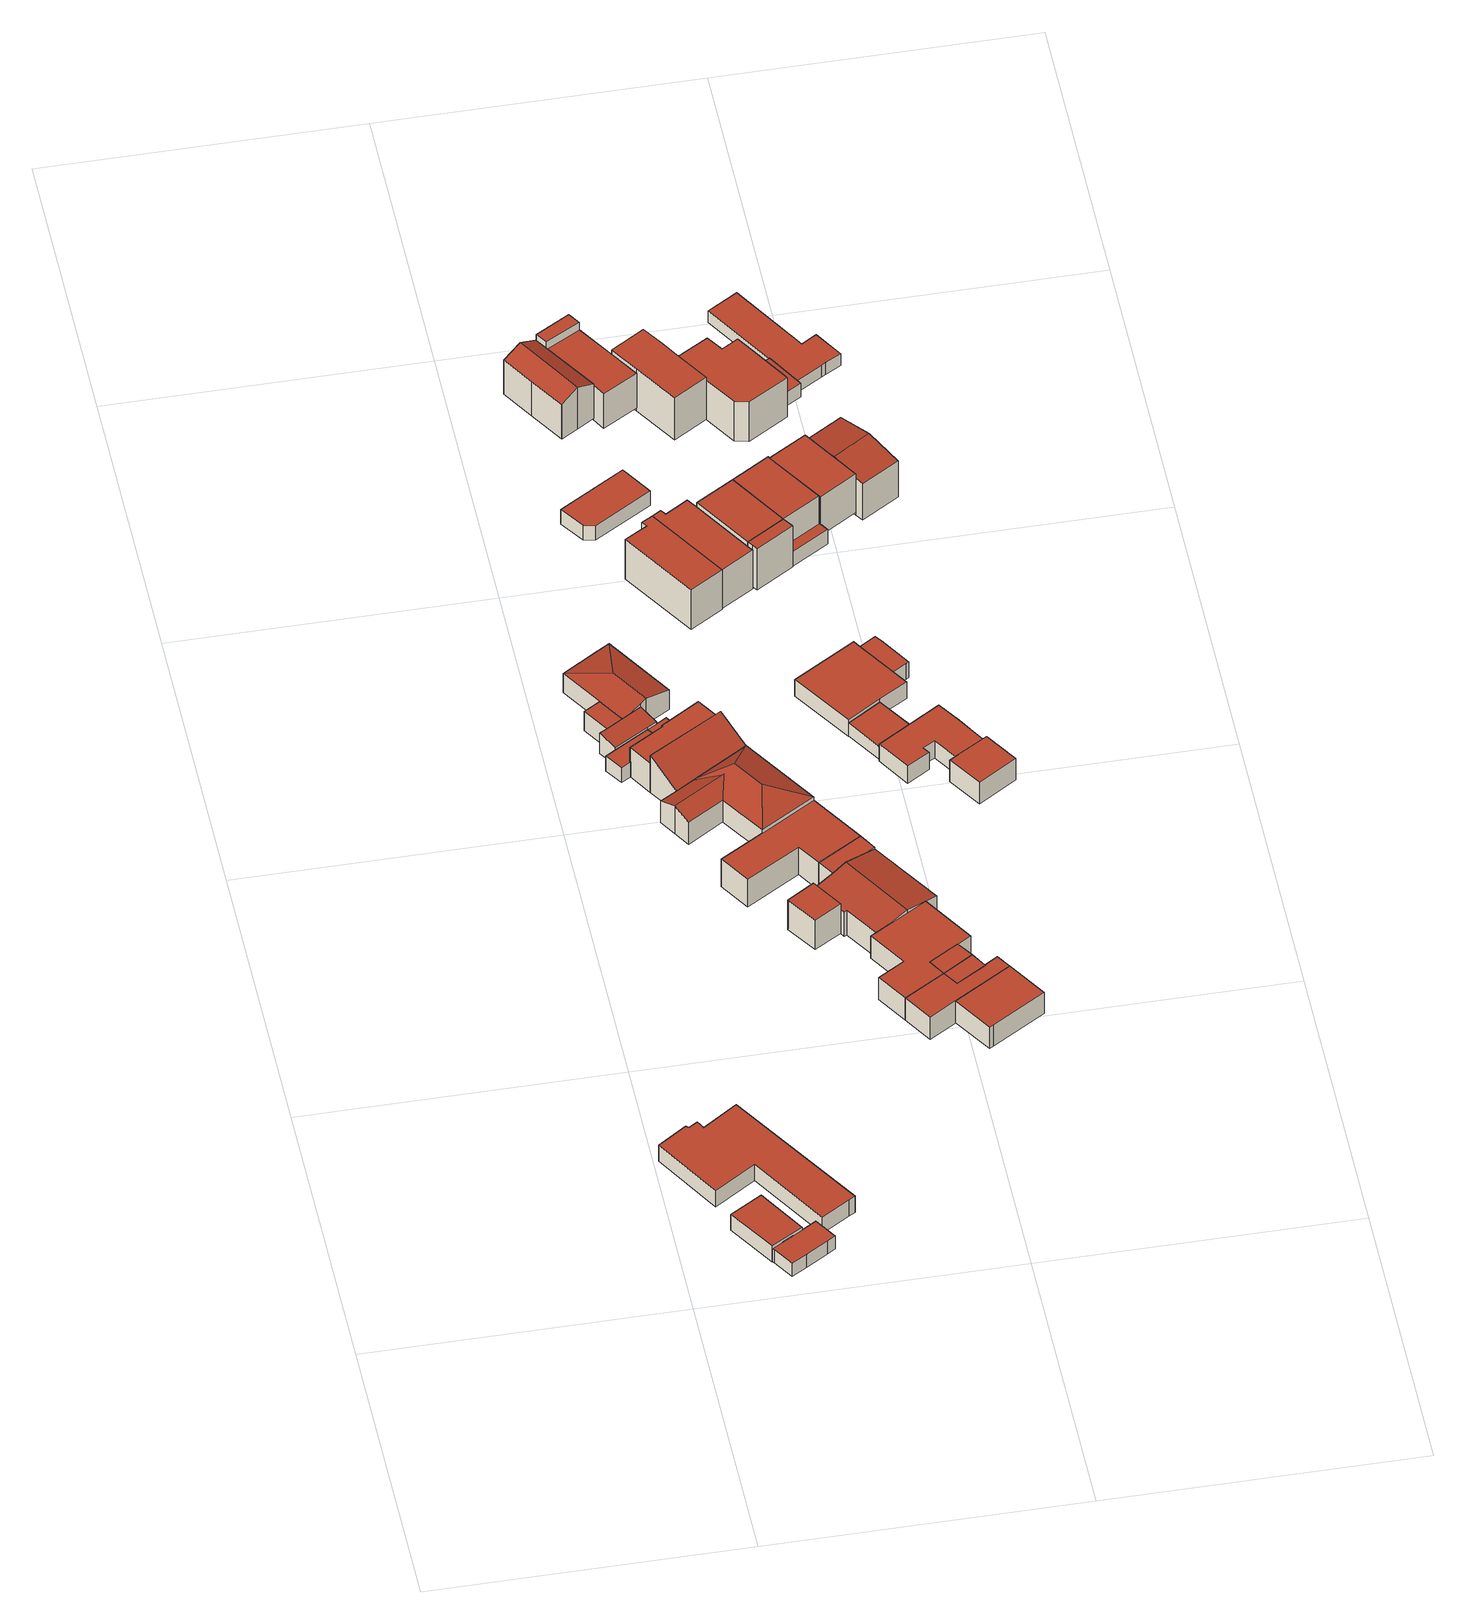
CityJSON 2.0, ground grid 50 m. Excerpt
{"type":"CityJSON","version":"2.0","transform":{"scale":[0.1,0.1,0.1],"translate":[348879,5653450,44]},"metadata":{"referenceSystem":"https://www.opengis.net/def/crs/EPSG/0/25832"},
"CityObjects":{
"building1":{"type":"Building","attributes":{"Geometrietyp2DReferenz":"3000","Gemeindeschluessel":"05315000","function":"51009_1610","roofType":"1000","measuredHeight":3.28},"geometry":[{"type":"Solid","lod":"2","boundaries":[[[[0,1,2,3]],[[4,5,1,0]],[[6,7,5,4]],[[3,2,7,6]],[[4,0,3,6]],[[1,5,7,2]]]],"semantics":{"surfaces":[{"type":"WallSurface"},{"type":"RoofSurface"},{"type":"GroundSurface"}],"values":[[0,0,0,0,1,2]]}}]},
"building2":{"type":"Building","attributes":{"Geometrietyp2DReferenz":"3000","Gemeindeschluessel":"05315000","function":"31001_2000","roofType":"1000","measuredHeight":2.62,"storeysAboveGround":1},"address":[{"country":"Germany","locality":"Köln","thoroughfareNumber":"150","thoroughfareName":"Orrer Str."}],"geometry":[{"type":"Solid","lod":"2","boundaries":[[[[8,9,10,11]],[[12,13,9,8]],[[14,15,13,12]],[[16,17,15,14]],[[18,19,17,16]],[[20,21,19,18]],[[22,23,21,20]],[[24,25,23,22]],[[11,10,25,24]],[[22,20,18,16,14,12,8,11,24]],[[9,13,15,17,19,21,23,25,10]]]],"semantics":{"surfaces":[{"type":"WallSurface"},{"type":"RoofSurface"},{"type":"GroundSurface"}],"values":[[0,0,0,0,0,0,0,0,0,1,2]]}}]},
"building3":{"type":"Building","attributes":{"Geometrietyp2DReferenz":"3000","Gemeindeschluessel":"05315000","function":"31001_2000","roofType":"1000","measuredHeight":3.37,"storeysAboveGround":1},"address":[{"country":"Germany","locality":"Köln","thoroughfareNumber":"150","thoroughfareName":"Orrer Str."}],"geometry":[{"type":"Solid","lod":"2","boundaries":[[[[26,27,28,29]],[[30,31,27,26]],[[32,33,31,30]],[[34,35,33,32]],[[36,37,35,34]],[[38,39,37,36]],[[40,41,39,38]],[[42,43,41,40]],[[44,45,43,42]],[[46,47,45,44]],[[48,49,47,46]],[[50,51,49,48]],[[29,28,51,50]],[[48,46,44,42,40,38,36,34,32,30,26,29,50]],[[27,31,33,35,37,39,41,43,45,47,49,51,28]]]],"semantics":{"surfaces":[{"type":"WallSurface"},{"type":"RoofSurface"},{"type":"GroundSurface"}],"values":[[0,0,0,0,0,0,0,0,0,0,0,0,0,1,2]]}}]},
"building4":{"type":"Building","attributes":{"Geometrietyp2DReferenz":"3000","Gemeindeschluessel":"05315000","function":"31001_2463","roofType":"1000","measuredHeight":3.02,"storeysAboveGround":1},"address":[{"country":"Germany","locality":"Köln","thoroughfareNumber":"21","thoroughfareName":"Max-Liebermann-Str. Es"}],"geometry":[{"type":"Solid","lod":"2","boundaries":[[[[52,53,54,55]],[[56,57,53,52]],[[58,59,57,56]],[[60,61,59,58]],[[62,63,61,60]],[[64,65,63,62]],[[66,67,65,64]],[[55,54,67,66]],[[64,62,60,58,56,52,55,66]],[[53,57,59,61,63,65,67,54]]]],"semantics":{"surfaces":[{"type":"WallSurface"},{"type":"RoofSurface"},{"type":"GroundSurface"}],"values":[[0,0,0,0,0,0,0,0,1,2]]}}]},
"building5":{"type":"Building","attributes":{"Geometrietyp2DReferenz":"3000","Gemeindeschluessel":"05315000","function":"31001_2463","roofType":"2100","measuredHeight":4.14,"storeysAboveGround":1},"address":[{"country":"Germany","locality":"Köln","thoroughfareNumber":"23","thoroughfareName":"Max-Liebermann-Str. Es"}],"geometry":[{"type":"Solid","lod":"2","boundaries":[[[[68,69,70,71]],[[72,73,69,68]],[[74,75,73,72]],[[76,77,75,74]],[[78,79,77,76]],[[71,70,79,78]],[[76,74,72,68,71,78]],[[69,73,75,77,79,70]]]],"semantics":{"surfaces":[{"type":"WallSurface"},{"type":"RoofSurface"},{"type":"GroundSurface"}],"values":[[0,0,0,0,0,0,1,2]]}}]},
"building6":{"type":"Building","attributes":{"Gemeindeschluessel":"05315000","Geometrietyp2DReferenz":"3000","function":"31001_1010"},"address":[{"country":"Germany","locality":"Köln","thoroughfareNumber":"23","thoroughfareName":"Max-Liebermann-Str. Es"}],"children":["building6-1","building6-2"]},
"building6-1":{"type":"BuildingPart","attributes":{"roofType":"5000","measuredHeight":5.18,"storeysAboveGround":1},"parents":["building6"],"geometry":[{"type":"Solid","lod":"2","boundaries":[[[[80,81,82,83]],[[84,85,81,80]],[[86,87,85,84]],[[88,89,87,86]],[[90,91,89,88]],[[92,93,91,90]],[[94,95,93,92]],[[90,88,86,96]],[[86,84,80,96]],[[80,83,94,92,90,96]],[[82,81,85,87,89,91,93,95]],[[83,82,95,94]]]],"semantics":{"surfaces":[{"type":"WallSurface"},{"type":"RoofSurface"},{"type":"GroundSurface"},{"type":"ClosureSurface"}],"values":[[0,0,0,0,0,0,0,1,1,1,2,3]]}}]},
"building6-2":{"type":"BuildingPart","attributes":{"roofType":"1000","measuredHeight":3.95,"storeysAboveGround":1},"parents":["building6"],"geometry":[{"type":"Solid","lod":"2","boundaries":[[[[83,82,97,98]],[[99,100,95,94]],[[98,97,100,99]],[[94,83,98,99]],[[82,95,100,97]],[[94,95,82,83]]]],"semantics":{"surfaces":[{"type":"WallSurface"},{"type":"RoofSurface"},{"type":"GroundSurface"},{"type":"ClosureSurface"}],"values":[[0,0,0,1,2,3]]}}]},
"building7":{"type":"Building","attributes":{"Geometrietyp2DReferenz":"3000","Gemeindeschluessel":"05315000","function":"31001_2463","roofType":"1000","measuredHeight":2.98,"storeysAboveGround":1},"address":[{"country":"Germany","locality":"Köln","thoroughfareNumber":"21","thoroughfareName":"Max-Liebermann-Str. Es"}],"geometry":[{"type":"Solid","lod":"2","boundaries":[[[[101,102,103,104]],[[105,106,102,101]],[[56,57,106,105]],[[52,53,57,56]],[[104,103,53,52]],[[56,105,101,104,52]],[[102,106,57,53,103]]]],"semantics":{"surfaces":[{"type":"WallSurface"},{"type":"RoofSurface"},{"type":"GroundSurface"}],"values":[[0,0,0,0,0,1,2]]}}]},
"building8":{"type":"Building","attributes":{"Gemeindeschluessel":"05315000","Geometrietyp2DReferenz":"3000","function":"31001_1010"},"address":[{"country":"Germany","locality":"Köln","thoroughfareNumber":"21","thoroughfareName":"Max-Liebermann-Str. Es"}],"children":["building8-1","building8-2"]},
"building8-1":{"type":"BuildingPart","attributes":{"roofType":"2100","measuredHeight":7.45,"storeysAboveGround":1},"parents":["building8"],"geometry":[{"type":"MultiSurface","lod":"2","boundaries":[[[107,108,109,110]],[[111,112,113,114]],[[110,109,112,111]],[[114,107,110,111]],[[108,113,112,109]],[[107,114,115,116]],[[113,108,116,115]]],"semantics":{"surfaces":[{"type":"WallSurface"},{"type":"RoofSurface"},{"type":"GroundSurface"},{"type":"ClosureSurface"}],"values":[0,0,0,1,2,0,3]}}]},
"building8-2":{"type":"BuildingPart","attributes":{"roofType":"1000","measuredHeight":5.89,"storeysAboveGround":1},"address":[{"country":"Germany","locality":"Köln","thoroughfareNumber":"21","thoroughfareName":"Max-Liebermann-Str. Es"}],"parents":["building8"],"geometry":[{"type":"Solid","lod":"2","boundaries":[[[[117,57,59,118]],[[119,106,57,117]],[[120,121,106,119]],[[115,113,121,120]],[[122,63,108,116]],[[123,61,63,122]],[[118,59,61,123]],[[122,116,115,120,119,117,118,123]],[[57,106,121,113,108,63,61,59]],[[115,116,108,113]]]],"semantics":{"surfaces":[{"type":"WallSurface"},{"type":"RoofSurface"},{"type":"GroundSurface"},{"type":"ClosureSurface"}],"values":[[0,0,0,0,0,0,0,1,2,3]]}}]},
"building9":{"type":"Building","attributes":{"Gemeindeschluessel":"05315000","Geometrietyp2DReferenz":"3000","function":"31001_1010"},"address":[{"country":"Germany","locality":"Köln","thoroughfareNumber":"19","thoroughfareName":"Max-Liebermann-Str. Es"}],"children":["building9-1","building9-2"]},
"building9-1":{"type":"BuildingPart","attributes":{"roofType":"3200","measuredHeight":6.35,"storeysAboveGround":1},"parents":["building9"],"geometry":[{"type":"Solid","lod":"2","boundaries":[[[[124,112,125,126]],[[127,128,112,124]],[[129,130,128,127]],[[131,132,130,129]],[[133,127,124,134]],[[124,126,134]],[[134,126,131,129,133]],[[129,127,133]],[[125,112,128,130,132]],[[126,125,132,131]]]],"semantics":{"surfaces":[{"type":"WallSurface"},{"type":"RoofSurface"},{"type":"GroundSurface"},{"type":"ClosureSurface"}],"values":[[0,0,0,0,1,1,1,1,2,3]]}}]},
"building9-2":{"type":"BuildingPart","attributes":{"roofType":"5000","measuredHeight":5.51,"storeysAboveGround":1},"parents":["building9"],"geometry":[{"type":"Solid","lod":"2","boundaries":[[[[135,136,137,138]],[[139,109,136,135]],[[126,125,109,139]],[[140,141,132,131]],[[138,137,141,140]],[[138,140,131,142]],[[131,126,142]],[[126,139,135,138,142]],[[136,109,125,132,141,137]],[[131,132,125,126]]]],"semantics":{"surfaces":[{"type":"WallSurface"},{"type":"RoofSurface"},{"type":"GroundSurface"},{"type":"ClosureSurface"}],"values":[[0,0,0,0,0,1,1,1,2,3]]}}]},
"building10":{"type":"Building","attributes":{"Geometrietyp2DReferenz":"3000","Gemeindeschluessel":"05315000","function":"31001_1010","roofType":"1000","measuredHeight":5.59,"storeysAboveGround":1},"address":[{"country":"Germany","locality":"Köln","thoroughfareNumber":"17","thoroughfareName":"Max-Liebermann-Str. Es"}],"geometry":[{"type":"Solid","lod":"2","boundaries":[[[[143,144,145,146]],[[147,148,144,143]],[[149,150,148,147]],[[151,152,150,149]],[[153,154,152,151]],[[155,156,154,153]],[[146,145,156,155]],[[153,151,149,147,143,146,155]],[[144,148,150,152,154,156,145]]]],"semantics":{"surfaces":[{"type":"WallSurface"},{"type":"RoofSurface"},{"type":"GroundSurface"}],"values":[[0,0,0,0,0,0,0,1,2]]}}]},
"building11":{"type":"Building","attributes":{"Gemeindeschluessel":"05315000","Geometrietyp2DReferenz":"3000","function":"31001_1130"},"address":[{"country":"Germany","locality":"Köln","thoroughfareNumber":"15","thoroughfareName":"Max-Liebermann-Str. Es"}],"children":["building11-1","building11-2"]},
"building11-1":{"type":"BuildingPart","attributes":{"roofType":"3100","measuredHeight":6.11,"storeysAboveGround":1},"parents":["building11"],"geometry":[{"type":"Solid","lod":"2","boundaries":[[[[157,158,159,160]],[[161,162,158,157]],[[163,164,162,161]],[[165,166,164,163]],[[167,168,169,170]],[[171,172,168,167]],[[173,174,172,171]],[[175,176,174,173]],[[177,178,176,175]],[[160,159,178,177]],[[167,170,165,163,161,157,160,171]],[[177,175,173,171,160]],[[158,162,164,166,169,168,172,174,176,178,159]],[[165,170,169,166]]]],"semantics":{"surfaces":[{"type":"WallSurface"},{"type":"RoofSurface"},{"type":"GroundSurface"},{"type":"ClosureSurface"}],"values":[[0,0,0,0,0,0,0,0,0,0,1,1,2,3]]}}]},
"building11-2":{"type":"BuildingPart","attributes":{"roofType":"1000","measuredHeight":6,"storeysAboveGround":1},"parents":["building11"],"geometry":[{"type":"MultiSurface","lod":"2","boundaries":[[[179,169,180,181]],[[182,183,166,184]],[[181,180,183,182]],[[184,179,181,182]],[[169,166,183,180]],[[179,184,165,170]],[[166,169,170,165]]],"semantics":{"surfaces":[{"type":"WallSurface"},{"type":"RoofSurface"},{"type":"GroundSurface"},{"type":"ClosureSurface"}],"values":[0,0,0,1,2,0,3]}}]},
"building12":{"type":"Building","attributes":{"Geometrietyp2DReferenz":"3000","Gemeindeschluessel":"05315000","function":"31001_2463","roofType":"1000","measuredHeight":5.55,"storeysAboveGround":1},"address":[{"country":"Germany","locality":"Köln","thoroughfareNumber":"17","thoroughfareName":"Max-Liebermann-Str. Es"}],"geometry":[{"type":"Solid","lod":"2","boundaries":[[[[185,186,187,147]],[[188,189,186,185]],[[149,190,189,188]],[[147,187,190,149]],[[188,185,147,149]],[[186,189,190,187]]]],"semantics":{"surfaces":[{"type":"WallSurface"},{"type":"RoofSurface"},{"type":"GroundSurface"}],"values":[[0,0,0,0,1,2]]}}]},
"building13":{"type":"Building","attributes":{"Geometrietyp2DReferenz":"3000","Gemeindeschluessel":"05315000","function":"31001_1010","roofType":"1000","measuredHeight":4.49,"storeysAboveGround":1},"address":[{"country":"Germany","locality":"Köln","thoroughfareNumber":"13","thoroughfareName":"Max-Liebermann-Str. Es"}],"geometry":[{"type":"Solid","lod":"2","boundaries":[[[[191,192,193,194]],[[195,196,192,191]],[[197,198,196,195]],[[199,200,198,197]],[[201,202,200,199]],[[203,204,202,201]],[[205,206,204,203]],[[207,208,206,205]],[[209,210,208,207]],[[211,212,210,209]],[[194,193,212,211]],[[209,207,205,203,201,199,197,195,191,194,211]],[[192,196,198,200,202,204,206,208,210,212,193]]]],"semantics":{"surfaces":[{"type":"WallSurface"},{"type":"RoofSurface"},{"type":"GroundSurface"}],"values":[[0,0,0,0,0,0,0,0,0,0,0,1,2]]}}]},
"building14":{"type":"Building","attributes":{"Gemeindeschluessel":"05315000","Geometrietyp2DReferenz":"3000","function":"31001_1010"},"address":[{"country":"Germany","locality":"Köln","thoroughfareNumber":"11","thoroughfareName":"Max-Liebermann-Str. Es"}],"children":["building14-1","building14-2"]},
"building14-1":{"type":"BuildingPart","attributes":{"roofType":"1000","measuredHeight":4.5,"storeysAboveGround":1},"parents":["building14"],"geometry":[{"type":"MultiSurface","lod":"2","boundaries":[[[207,208,210,209]],[[213,214,208,207]],[[215,216,214,213]],[[217,218,216,215]],[[219,220,218,217]],[[221,222,220,219]],[[223,224,225,226]],[[209,210,224,223]],[[226,221,219,217,215,213,207,209,223]],[[208,214,216,218,220,222,225,224,210]],[[227,228,225,222]],[[221,226,228,227]]],"semantics":{"surfaces":[{"type":"WallSurface"},{"type":"RoofSurface"},{"type":"GroundSurface"},{"type":"ClosureSurface"}],"values":[0,0,0,0,0,0,0,0,1,2,0,3]}}]},
"building14-2":{"type":"BuildingPart","attributes":{"roofType":"1000","measuredHeight":4.33,"storeysAboveGround":1},"address":[{"country":"Germany","locality":"Köln","thoroughfareNumber":"11","thoroughfareName":"Max-Liebermann-Str. Es"}],"parents":["building14"],"geometry":[{"type":"Solid","lod":"2","boundaries":[[[[229,230,227,221]],[[231,232,230,229]],[[233,234,232,231]],[[226,228,234,233]],[[231,229,221,226,233]],[[227,230,232,234,228]],[[227,228,226,221]]]],"semantics":{"surfaces":[{"type":"WallSurface"},{"type":"RoofSurface"},{"type":"GroundSurface"},{"type":"ClosureSurface"}],"values":[[0,0,0,0,1,2,3]]}}]},
"building15":{"type":"Building","attributes":{"Geometrietyp2DReferenz":"3000","Gemeindeschluessel":"05315000","function":"31001_2463","roofType":"1000","measuredHeight":3.93,"storeysAboveGround":1},"address":[{"country":"Germany","locality":"Köln","thoroughfareNumber":"13","thoroughfareName":"Max-Liebermann-Str. Es"}],"geometry":[{"type":"Solid","lod":"2","boundaries":[[[[201,235,236,203]],[[237,238,235,201]],[[207,239,238,237]],[[205,240,239,207]],[[203,236,240,205]],[[207,237,201,203,205]],[[235,238,239,240,236]]]],"semantics":{"surfaces":[{"type":"WallSurface"},{"type":"RoofSurface"},{"type":"GroundSurface"}],"values":[[0,0,0,0,0,1,2]]}}]},
"building16":{"type":"Building","attributes":{"Geometrietyp2DReferenz":"3000","Gemeindeschluessel":"05315000","function":"31001_2463","roofType":"1000","measuredHeight":2.88,"storeysAboveGround":1},"geometry":[{"type":"Solid","lod":"2","boundaries":[[[[241,242,243,244]],[[245,246,242,241]],[[247,248,246,245]],[[249,250,248,247]],[[251,252,250,249]],[[244,243,252,251]],[[249,247,245,241,244,251]],[[242,246,248,250,252,243]]]],"semantics":{"surfaces":[{"type":"WallSurface"},{"type":"RoofSurface"},{"type":"GroundSurface"}],"values":[[0,0,0,0,0,0,1,2]]}}]},
"building17":{"type":"Building","attributes":{"Geometrietyp2DReferenz":"3000","Gemeindeschluessel":"05315000","function":"31001_2463","roofType":"1000","measuredHeight":3.94,"storeysAboveGround":1},"address":[{"country":"Germany","locality":"Köln","thoroughfareNumber":"11","thoroughfareName":"Max-Liebermann-Str. Es"}],"geometry":[{"type":"Solid","lod":"2","boundaries":[[[[217,253,238,237]],[[215,254,253,217]],[[213,255,254,215]],[[207,239,255,213]],[[237,238,239,207]],[[213,215,217,237,207]],[[253,254,255,239,238]]]],"semantics":{"surfaces":[{"type":"WallSurface"},{"type":"RoofSurface"},{"type":"GroundSurface"}],"values":[[0,0,0,0,0,1,2]]}}]},
"building18":{"type":"Building","attributes":{"Geometrietyp2DReferenz":"3000","Gemeindeschluessel":"05315000","function":"31001_1010","roofType":"1000","measuredHeight":8.13,"storeysAboveGround":2},"address":[{"country":"Germany","locality":"Köln","thoroughfareNumber":"18a","thoroughfareName":"Max-Liebermann-Str. Es"}],"geometry":[{"type":"Solid","lod":"2","boundaries":[[[[256,257,258,259]],[[260,261,257,256]],[[262,263,261,260]],[[264,265,263,262]],[[266,267,265,264]],[[259,258,267,266]],[[264,262,260,256,259,266]],[[257,261,263,265,267,258]]]],"semantics":{"surfaces":[{"type":"WallSurface"},{"type":"RoofSurface"},{"type":"GroundSurface"}],"values":[[0,0,0,0,0,0,1,2]]}}]},
"building19":{"type":"Building","attributes":{"Geometrietyp2DReferenz":"3000","Gemeindeschluessel":"05315000","function":"31001_1110","roofType":"3100","measuredHeight":8.58,"storeysAboveGround":2},"address":[{"country":"Germany","locality":"Köln","thoroughfareNumber":"42","thoroughfareName":"Max-Liebermann-Str. Es"}],"geometry":[{"type":"Solid","lod":"2","boundaries":[[[[268,269,270,271]],[[272,273,269,268]],[[274,275,273,272]],[[276,277,275,274]],[[278,279,277,276]],[[280,281,279,278]],[[282,283,281,280]],[[284,285,283,282]],[[286,287,285,284]],[[271,270,287,286]],[[268,271,286,284,282,272]],[[280,278,276,274,272,282]],[[269,273,275,277,279,281,283,285,287,270]]]],"semantics":{"surfaces":[{"type":"WallSurface"},{"type":"RoofSurface"},{"type":"GroundSurface"}],"values":[[0,0,0,0,0,0,0,0,0,0,1,1,2]]}}]},
"building20":{"type":"Building","attributes":{"Geometrietyp2DReferenz":"3000","Gemeindeschluessel":"05315000","function":"31001_1010","roofType":"1000","measuredHeight":7.93,"storeysAboveGround":2},"address":[{"country":"Germany","locality":"Köln","thoroughfareNumber":"18","thoroughfareName":"Max-Liebermann-Str. Es"}],"geometry":[{"type":"Solid","lod":"2","boundaries":[[[[288,289,290,291]],[[292,293,289,288]],[[294,295,293,292]],[[296,297,295,294]],[[298,299,297,296]],[[262,300,299,298]],[[260,301,300,262]],[[291,290,301,260]],[[262,298,296,294,292,288,291,260]],[[289,293,295,297,299,300,301,290]]]],"semantics":{"surfaces":[{"type":"WallSurface"},{"type":"RoofSurface"},{"type":"GroundSurface"}],"values":[[0,0,0,0,0,0,0,0,1,2]]}}]},
"building21":{"type":"Building","attributes":{"Geometrietyp2DReferenz":"3000","Gemeindeschluessel":"05315000","function":"31001_1110","roofType":"1000","measuredHeight":8.2},"address":[{"country":"Germany","locality":"Köln","thoroughfareNumber":"42a","thoroughfareName":"Max-Liebermann-Str. Es"}],"geometry":[{"type":"Solid","lod":"2","boundaries":[[[[302,303,304,305]],[[306,279,303,302]],[[307,277,279,306]],[[305,304,277,307]],[[306,302,305,307]],[[303,279,277,304]]]],"semantics":{"surfaces":[{"type":"WallSurface"},{"type":"RoofSurface"},{"type":"GroundSurface"}],"values":[[0,0,0,0,1,2]]}}]},
"building22":{"type":"Building","attributes":{"Geometrietyp2DReferenz":"3000","Gemeindeschluessel":"05315000","function":"31001_1110","roofType":"1000","measuredHeight":7.06,"storeysAboveGround":2},"address":[{"country":"Germany","locality":"Köln","thoroughfareNumber":"42a","thoroughfareName":"Max-Liebermann-Str. Es"}],"geometry":[{"type":"Solid","lod":"2","boundaries":[[[[308,309,310,311]],[[312,313,309,308]],[[314,315,313,312]],[[316,317,315,314]],[[318,319,317,316]],[[311,310,319,318]],[[316,314,312,308,311,318]],[[309,313,315,317,319,310]]]],"semantics":{"surfaces":[{"type":"WallSurface"},{"type":"RoofSurface"},{"type":"GroundSurface"}],"values":[[0,0,0,0,0,0,1,2]]}}]},
"building23":{"type":"Building","attributes":{"Geometrietyp2DReferenz":"3000","Gemeindeschluessel":"05315000","function":"31001_2463","roofType":"1000","measuredHeight":2.56,"storeysAboveGround":1},"address":[{"country":"Germany","locality":"Köln","thoroughfareNumber":"12","thoroughfareName":"Max-Liebermann-Str. Es"}],"geometry":[{"type":"Solid","lod":"2","boundaries":[[[[320,321,322,323]],[[324,325,321,320]],[[326,327,325,324]],[[323,322,327,326]],[[324,320,323,326]],[[321,325,327,322]]]],"semantics":{"surfaces":[{"type":"WallSurface"},{"type":"RoofSurface"},{"type":"GroundSurface"}],"values":[[0,0,0,0,1,2]]}}]},
"building24":{"type":"Building","attributes":{"Geometrietyp2DReferenz":"3000","Gemeindeschluessel":"05315000","function":"31001_1010","roofType":"1000","measuredHeight":3.35,"storeysAboveGround":1},"address":[{"country":"Germany","locality":"Köln","thoroughfareNumber":"12","thoroughfareName":"Max-Liebermann-Str. Es"}],"geometry":[{"type":"Solid","lod":"2","boundaries":[[[[328,329,330,331]],[[332,333,329,328]],[[334,335,333,332]],[[336,337,335,334]],[[338,339,337,336]],[[340,341,339,338]],[[331,330,341,340]],[[338,336,334,332,328,331,340]],[[329,333,335,337,339,341,330]]]],"semantics":{"surfaces":[{"type":"WallSurface"},{"type":"RoofSurface"},{"type":"GroundSurface"}],"values":[[0,0,0,0,0,0,0,1,2]]}}]},
"building25":{"type":"Building","attributes":{"Geometrietyp2DReferenz":"3000","Gemeindeschluessel":"05315000","function":"31001_1010","roofType":"1000","measuredHeight":7.81,"storeysAboveGround":2},"address":[{"country":"Germany","locality":"Köln","thoroughfareNumber":"20","thoroughfareName":"Max-Liebermann-Str. Es"}],"geometry":[{"type":"Solid","lod":"2","boundaries":[[[[342,343,344,345]],[[346,347,343,342]],[[348,349,347,346]],[[345,344,349,348]],[[346,342,345,348]],[[343,347,349,344]]]],"semantics":{"surfaces":[{"type":"WallSurface"},{"type":"RoofSurface"},{"type":"GroundSurface"}],"values":[[0,0,0,0,1,2]]}}]},
"building26":{"type":"Building","attributes":{"Geometrietyp2DReferenz":"3000","Gemeindeschluessel":"05315000","function":"31001_1010","roofType":"1000","measuredHeight":8.41,"storeysAboveGround":1},"address":[{"country":"Germany","locality":"Köln","thoroughfareNumber":"20","thoroughfareName":"Max-Liebermann-Str. Es"}],"geometry":[{"type":"Solid","lod":"2","boundaries":[[[[350,351,352,342]],[[353,354,351,350]],[[355,356,354,353]],[[357,358,356,355]],[[346,359,358,357]],[[342,352,359,346]],[[357,355,353,350,342,346]],[[351,354,356,358,359,352]]]],"semantics":{"surfaces":[{"type":"WallSurface"},{"type":"RoofSurface"},{"type":"GroundSurface"}],"values":[[0,0,0,0,0,0,1,2]]}}]},
"building27":{"type":"Building","attributes":{"Geometrietyp2DReferenz":"3000","Gemeindeschluessel":"05315000","function":"31001_1110","roofType":"9999","measuredHeight":8.59,"storeysAboveGround":2},"address":[{"country":"Germany","locality":"Köln","thoroughfareNumber":"44","thoroughfareName":"Max-Liebermann-Str. Es"}],"geometry":[{"type":"Solid","lod":"2","boundaries":[[[[360,361,362,363,364,365,366]],[[364,367,368,365]],[[363,369,367,364]],[[362,370,369,363]],[[361,371,370,362]],[[360,372,371,361]],[[366,373,372,360]],[[365,368,373,366]],[[367,369,370,371,372,373,368]]]],"semantics":{"surfaces":[{"type":"RoofSurface"},{"type":"WallSurface"},{"type":"GroundSurface"}],"values":[[0,1,1,1,1,1,1,1,2]]}}]},
"building28":{"type":"Building","attributes":{"Gemeindeschluessel":"05315000","Geometrietyp2DReferenz":"3000","function":"31001_1010"},"address":[{"country":"Germany","locality":"Köln","thoroughfareNumber":"10","thoroughfareName":"Max-Liebermann-Str. Es"}],"children":["building28-1","building28-2"]},
"building28-1":{"type":"BuildingPart","attributes":{"roofType":"1000","measuredHeight":3.48,"storeysAboveGround":1},"parents":["building28"],"geometry":[{"type":"MultiSurface","lod":"2","boundaries":[[[374,375,376,377]],[[378,379,375,374]],[[380,381,379,378]],[[382,383,381,380]],[[384,385,383,382]],[[386,387,385,384]],[[388,389,387,386]],[[390,391,389,388]],[[377,376,392,393]],[[390,388,386,384,382,380,378,374,377,393]],[[375,379,381,383,385,387,389,391,392,376]],[[394,395,392,391]],[[390,393,395,394]]],"semantics":{"surfaces":[{"type":"WallSurface"},{"type":"RoofSurface"},{"type":"GroundSurface"},{"type":"ClosureSurface"}],"values":[0,0,0,0,0,0,0,0,0,1,2,0,3]}}]},
"building28-2":{"type":"BuildingPart","attributes":{"roofType":"1000","measuredHeight":4.34,"storeysAboveGround":1},"address":[{"country":"Germany","locality":"Köln","thoroughfareNumber":"10","thoroughfareName":"Max-Liebermann-Str. Es"}],"parents":["building28"],"geometry":[{"type":"MultiSurface","lod":"2","boundaries":[[[396,397,394,398]],[[399,400,397,396]],[[401,402,400,399]],[[403,395,402,401]],[[399,396,398,403,401]],[[394,397,400,402,395]],[[403,398,390,393]],[[394,395,393,390]]],"semantics":{"surfaces":[{"type":"WallSurface"},{"type":"RoofSurface"},{"type":"GroundSurface"},{"type":"ClosureSurface"}],"values":[0,0,0,0,1,2,0,3]}}]},
"building29":{"type":"Building","attributes":{"Geometrietyp2DReferenz":"3000","Gemeindeschluessel":"05315000","function":"31001_2463","roofType":"1000","measuredHeight":3.22,"storeysAboveGround":1},"address":[{"country":"Germany","locality":"Köln","thoroughfareNumber":"14","thoroughfareName":"Max-Liebermann-Str. Es"}],"geometry":[{"type":"Solid","lod":"2","boundaries":[[[[404,405,406,407]],[[408,409,405,404]],[[410,411,409,408]],[[412,413,411,410]],[[414,415,413,412]],[[407,406,415,414]],[[412,410,408,404,407,414]],[[405,409,411,413,415,406]]]],"semantics":{"surfaces":[{"type":"WallSurface"},{"type":"RoofSurface"},{"type":"GroundSurface"}],"values":[[0,0,0,0,0,0,1,2]]}}]},
"building30":{"type":"Building","attributes":{"Geometrietyp2DReferenz":"3000","Gemeindeschluessel":"05315000","function":"31001_1010","roofType":"1000","measuredHeight":7.97,"storeysAboveGround":2},"address":[{"country":"Germany","locality":"Köln","thoroughfareNumber":"22","thoroughfareName":"Max-Liebermann-Str. Es"}],"geometry":[{"type":"Solid","lod":"2","boundaries":[[[[416,417,418,419]],[[420,421,417,416]],[[342,422,421,420]],[[345,423,422,342]],[[419,418,423,345]],[[342,420,416,419,345]],[[417,421,422,423,418]]]],"semantics":{"surfaces":[{"type":"WallSurface"},{"type":"RoofSurface"},{"type":"GroundSurface"}],"values":[[0,0,0,0,0,1,2]]}}]},
"building31":{"type":"Building","attributes":{"Geometrietyp2DReferenz":"3000","Gemeindeschluessel":"05315000","function":"31001_1010","roofType":"1000","measuredHeight":2.88,"storeysAboveGround":1},"address":[{"country":"Germany","locality":"Köln","thoroughfareNumber":"22","thoroughfareName":"Max-Liebermann-Str. Es"}],"geometry":[{"type":"Solid","lod":"2","boundaries":[[[[424,425,426,427]],[[428,429,425,424]],[[430,431,429,428]],[[432,433,431,430]],[[427,426,433,432]],[[430,428,424,427,432]],[[425,429,431,433,426]]]],"semantics":{"surfaces":[{"type":"WallSurface"},{"type":"RoofSurface"},{"type":"GroundSurface"}],"values":[[0,0,0,0,0,1,2]]}}]},
"building32":{"type":"Building","attributes":{"Geometrietyp2DReferenz":"3000","Gemeindeschluessel":"05315000","function":"31001_1110","roofType":"1000","measuredHeight":8.08,"storeysAboveGround":2},"address":[{"country":"Germany","locality":"Köln","thoroughfareNumber":"46","thoroughfareName":"Max-Liebermann-Str. Es"}],"geometry":[{"type":"Solid","lod":"2","boundaries":[[[[434,435,436,437]],[[438,439,435,434]],[[440,441,439,438]],[[442,443,441,440]],[[444,445,443,442]],[[446,447,445,444]],[[448,449,447,446]],[[450,370,449,448]],[[451,369,370,450]],[[437,436,369,451]],[[450,448,446,444,442,440,438,434,437,451]],[[435,439,441,443,445,447,449,370,369,436]]]],"semantics":{"surfaces":[{"type":"WallSurface"},{"type":"RoofSurface"},{"type":"GroundSurface"}],"values":[[0,0,0,0,0,0,0,0,0,0,1,2]]}}]},
"building33":{"type":"Building","attributes":{"Geometrietyp2DReferenz":"3000","Gemeindeschluessel":"05315000","function":"31001_1010","roofType":"1000","measuredHeight":7.94,"storeysAboveGround":2},"address":[{"country":"Germany","locality":"Köln","thoroughfareNumber":"24","thoroughfareName":"Max-Liebermann-Str. Es"}],"geometry":[{"type":"Solid","lod":"2","boundaries":[[[[452,453,454,455]],[[456,457,453,452]],[[420,458,457,456]],[[416,459,458,420]],[[455,454,459,416]],[[420,456,452,455,416]],[[453,457,458,459,454]]]],"semantics":{"surfaces":[{"type":"WallSurface"},{"type":"RoofSurface"},{"type":"GroundSurface"}],"values":[[0,0,0,0,0,1,2]]}}]},
"building34":{"type":"Building","attributes":{"Geometrietyp2DReferenz":"3000","Gemeindeschluessel":"05315000","function":"31001_2463","roofType":"1000","measuredHeight":2.74,"storeysAboveGround":1},"address":[{"country":"Germany","locality":"Köln","thoroughfareNumber":"46","thoroughfareName":"Max-Liebermann-Str. Es"}],"geometry":[{"type":"Solid","lod":"2","boundaries":[[[[460,461,462,463]],[[464,465,461,460]],[[466,467,465,464]],[[468,469,467,466]],[[463,462,469,468]],[[466,464,460,463,468]],[[461,465,467,469,462]]]],"semantics":{"surfaces":[{"type":"WallSurface"},{"type":"RoofSurface"},{"type":"GroundSurface"}],"values":[[0,0,0,0,0,1,2]]}}]},
"building35":{"type":"Building","attributes":{"Geometrietyp2DReferenz":"3000","Gemeindeschluessel":"05315000","function":"31001_1010","roofType":"3100","measuredHeight":8.46,"storeysAboveGround":2},"address":[{"country":"Germany","locality":"Köln","thoroughfareNumber":"26","thoroughfareName":"Max-Liebermann-Str. Es"}],"geometry":[{"type":"Solid","lod":"2","boundaries":[[[[470,471,472,473]],[[474,475,471,470]],[[476,477,475,474]],[[478,479,477,476]],[[480,481,479,478]],[[482,483,481,480]],[[473,472,483,482]],[[476,474,470,478]],[[473,482,480,478,470]],[[471,475,477,479,481,483,472]]]],"semantics":{"surfaces":[{"type":"WallSurface"},{"type":"RoofSurface"},{"type":"GroundSurface"}],"values":[[0,0,0,0,0,0,0,1,1,2]]}}]},
"building36":{"type":"Building","attributes":{"Geometrietyp2DReferenz":"3000","Gemeindeschluessel":"05315000","function":"51009_1611","roofType":"1000","measuredHeight":2.41},"geometry":[{"type":"Solid","lod":"2","boundaries":[[[[484,485,486,487]],[[488,489,485,484]],[[490,491,489,488]],[[492,493,491,490]],[[494,495,493,492]],[[496,497,495,494]],[[498,499,497,496]],[[487,486,499,498]],[[496,494,492,490,488,484,487,498]],[[485,489,491,493,495,497,499,486]]]],"semantics":{"surfaces":[{"type":"WallSurface"},{"type":"RoofSurface"},{"type":"GroundSurface"}],"values":[[0,0,0,0,0,0,0,0,1,2]]}}]}
},
"vertices":[
[175,75,63],[175,75,31],[129,152,31],[129,152,63],[125,45,63],[125,45,31],[78,121,63],[78,121,31],
[185,81,58],[185,81,32],[149,59,32],[149,59,58],[198,89,58],[198,89,32],[220,53,58],[220,53,32],[207,45,58],[207,45,32],[172,23,58],[172,23,32],[148,9,58],[148,9,32],[128,41,58],[128,41,32],[125,45,58],[125,45,32],
[49,315,61],[49,315,28],[8,287,28],[8,287,61],[52,311,61],[52,311,28],[67,320,61],[67,320,28],[74,307,61],[74,307,28],[129,345,61],[129,345,28],[170,278,61],[170,278,28],[263,126,61],[263,126,28],[253,120,61],[253,120,28],[208,92,61],[208,92,28],[132,218,61],[132,218,28],[66,175,61],[66,175,28],[3,284,61],[3,284,28],
[151,1143,50],[151,1143,20],[97,1110,20],[97,1110,50],[167,1118,50],[167,1118,20],[168,1116,50],[168,1116,20],[113,1082,50],[113,1082,20],[114,1081,50],[114,1081,20],[99,1072,50],[99,1072,20],[81,1100,50],[81,1100,20],
[79,1138,61],[79,1138,19],[97,1110,19],[97,1110,54],[93,1146,61],[93,1146,19],[148,1180,61],[148,1180,19],[166,1152,54],[166,1152,19],[151,1143,54],[151,1143,19],
[51,1273,57],[51,1273,18],[92,1206,18],[92,1206,57],[110,1310,57],[110,1310,18],[128,1321,57],[128,1321,18],[196,1210,57],[196,1210,18],[157,1186,70],[157,1186,18],[148,1180,67],[148,1180,18],[119,1162,57],[119,1162,18],[120,1247,70],
[66,1190,18],[66,1190,57],[93,1146,57],[93,1146,18],
[182,1162,50],[182,1162,20],[166,1152,20],[166,1152,50],[197,1137,50],[197,1137,20],
[136,1044,95],[136,1044,20],[166,996,20],[166,996,63],[283,1069,63],[283,1069,20],[254,1116,20],[254,1116,94],[254,1116,79],[136,1044,79],
[167,1118,79],[168,1116,79],[197,1137,79],[229,1157,79],[229,1157,20],[114,1081,79],[113,1082,79],
[283,1069,64],[196,1015,20],[196,1015,64],[359,946,64],[359,946,20],[273,893,64],[273,893,20],[228,964,64],[228,964,20],[286,967,84],[256,1016,84],
[139,980,64],[139,980,20],[155,954,20],[155,954,76],[166,996,64],[171,928,64],[171,928,20],[238,1005,76],
[359,946,58],[359,946,2],[273,893,2],[273,893,58],[412,860,58],[412,860,2],[342,817,58],[342,817,2],[319,854,58],[319,854,2],[234,802,58],[234,802,2],[204,851,58],[204,851,2],
[399,659,55],[399,659,5],[448,689,5],[448,689,66],[364,715,55],[364,715,5],[360,713,54],[360,713,5],[356,720,54],[356,720,5],[359,790,61],[359,790,5],[325,770,5],[325,770,54],[379,803,66],[379,803,5],[428,833,55],[428,833,5],[498,720,55],[498,720,5],[479,708,59],[479,708,5],
[325,770,65],[282,743,5],[282,743,65],[313,694,65],[313,694,5],[356,720,65],
[428,833,58],[428,833,3],[412,860,3],[359,790,58],[359,790,3],[342,817,3],
[387,652,60],[387,652,15],[424,591,15],[424,591,60],[399,659,60],[399,659,15],[479,708,60],[479,708,15],[530,624,60],[530,624,15],[509,611,60],[509,611,15],[508,612,60],[508,612,15],[461,583,60],[461,583,15],[477,556,60],[477,556,15],[412,516,60],[412,516,15],[382,565,60],[382,565,15],
[492,532,60],[492,532,15],[540,561,60],[540,561,15],[539,562,60],[539,562,15],[560,575,60],[560,575,15],[574,553,60],[574,553,15],[440,470,60],[440,470,15],[482,496,15],[482,496,60],[574,553,17],[482,496,17],
[613,489,60],[613,489,17],[528,437,60],[528,437,17],[521,433,60],[521,433,17],
[509,611,21],[508,612,21],[525,586,60],[525,586,21],[477,556,21],[461,583,21],
[244,1643,43],[244,1643,14],[218,1685,14],[218,1685,43],[249,1634,43],[249,1634,14],[158,1578,43],[158,1578,14],[140,1582,43],[140,1582,14],[114,1621,43],[114,1621,14],
[539,562,21],[540,561,21],[492,532,21],
[217,1534,82],[217,1534,1],[223,1525,1],[223,1525,82],[235,1544,82],[235,1544,1],[314,1415,82],[314,1415,1],[262,1383,82],[262,1383,1],[187,1504,82],[187,1504,1],
[84,1903,81],[84,1903,11],[115,1852,11],[115,1852,81],[111,1919,96],[111,1919,11],[137,1935,81],[137,1935,11],[138,1934,81],[138,1934,11],[149,1916,81],[149,1916,11],[203,1829,81],[203,1829,11],[176,1812,96],[176,1812,11],[150,1796,81],[150,1796,11],[149,1796,81],[149,1796,11],
[255,1544,82],[255,1544,3],[249,1553,3],[249,1553,82],[291,1567,82],[291,1567,3],[302,1550,82],[302,1550,3],[359,1456,82],[359,1456,3],[365,1447,82],[365,1447,3],[314,1415,3],[235,1544,3],
[204,1947,93],[204,1947,11],[192,1966,11],[192,1966,93],[149,1916,93],[138,1934,93],
[241,1888,78],[241,1888,8],[204,1947,8],[204,1947,78],[269,1842,78],[269,1842,8],[214,1809,78],[214,1809,8],[203,1829,78],[203,1829,8],[149,1916,78],[149,1916,8],
[531,1079,47],[531,1079,21],[494,1138,21],[494,1138,47],[477,1046,47],[477,1046,21],[441,1104,47],[441,1104,21],
[485,1252,53],[485,1252,20],[479,1262,20],[479,1262,53],[523,1191,53],[523,1191,20],[539,1165,53],[539,1165,20],[494,1138,53],[494,1138,20],[441,1104,53],[441,1104,20],[380,1201,53],[380,1201,20],
[419,1493,91],[419,1493,13],[362,1587,13],[362,1587,91],[359,1456,91],[359,1456,13],[302,1550,91],[302,1550,13],
[429,1478,91],[429,1478,7],[419,1493,7],[430,1476,91],[430,1476,7],[370,1439,91],[370,1439,7],[365,1447,91],[365,1447,7],[359,1456,7],
[269,1842,87],[312,1773,87],[365,1806,87],[331,1861,87],[315,1888,87],[294,1921,87],[241,1888,87],[315,1888,1],[294,1921,1],[331,1861,1],[365,1806,1],[312,1773,1],[269,1842,1],[241,1888,1],
[536,1023,57],[536,1023,22],[555,1034,22],[555,1034,57],[543,1012,57],[543,1012,22],[507,990,57],[507,990,22],[475,1043,57],[475,1043,22],[575,1106,57],[575,1106,22],[598,1070,57],[598,1070,22],[617,1038,57],[617,1038,22],[629,1018,57],[629,1018,22],[583,990,22],[583,990,57],[629,1018,24],[583,990,24],
[662,965,68],[662,965,24],[629,1018,68],[601,926,68],[601,926,24],[567,980,68],[567,980,24],[583,990,68],
[519,1259,51],[519,1259,19],[512,1269,19],[512,1269,51],[550,1208,51],[550,1208,19],[546,1205,51],[546,1205,19],[523,1191,51],[523,1191,19],[485,1252,51],[485,1252,19],
[423,1621,91],[423,1621,11],[422,1624,11],[422,1624,91],[479,1530,91],[479,1530,11],[419,1493,11],[362,1587,11],
[481,1528,35],[481,1528,6],[479,1530,6],[479,1530,35],[489,1515,35],[489,1515,6],[429,1478,35],[429,1478,6],[419,1493,35],[419,1493,6],
[400,1866,81],[400,1866,1],[383,1892,1],[383,1892,81],[426,1882,81],[426,1882,1],[443,1854,81],[443,1854,1],[479,1794,81],[479,1794,1],[482,1789,81],[482,1789,1],[418,1750,81],[418,1750,1],[397,1755,81],[397,1755,1],[365,1806,81],[331,1861,81],
[540,1565,91],[540,1565,12],[483,1658,12],[483,1658,91],[481,1528,91],[481,1528,12],[479,1530,12],[423,1621,12],
[504,1813,45],[504,1813,17],[471,1870,17],[471,1870,45],[506,1810,45],[506,1810,17],[479,1794,45],[479,1794,17],[443,1854,45],[443,1854,17],
[516,1605,92],[516,1605,7],[540,1565,7],[540,1565,83],[483,1658,80],[483,1658,7],[543,1695,80],[543,1695,7],[575,1642,92],[575,1642,7],[608,1590,80],[608,1590,7],[548,1553,80],[548,1553,7],
[523,1892,43],[523,1892,19],[450,2014,19],[450,2014,43],[547,1907,43],[547,1907,19],[575,1861,43],[575,1861,19],[550,1847,43],[550,1847,19],[543,1843,43],[543,1843,19],[502,1818,43],[502,1818,19],[402,1985,43],[402,1985,19]
]}
